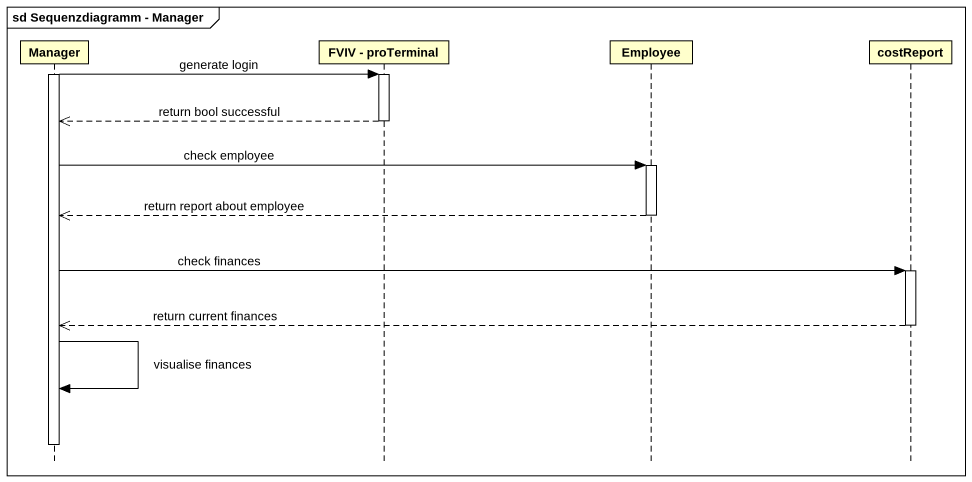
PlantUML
@startuml
mainframe sd Sequenzdiagramm - Manager
hide footbox
participant Manager
participant "FVIV - proTerminal" as FVIV_proTerminal
participant Employee
participant costReport

activate Manager
Manager -> FVIV_proTerminal : generate login
activate FVIV_proTerminal
FVIV_proTerminal -->> Manager : return bool successful
deactivate FVIV_proTerminal
Manager -> Employee : check employee
activate Employee
Employee -->> Manager : return report about employee
deactivate Employee
Manager -> costReport : check finances
activate costReport
costReport -->> Manager : return current finances
deactivate costReport
Manager -> Manager : visualise finances
deactivate Manager
@enduml
